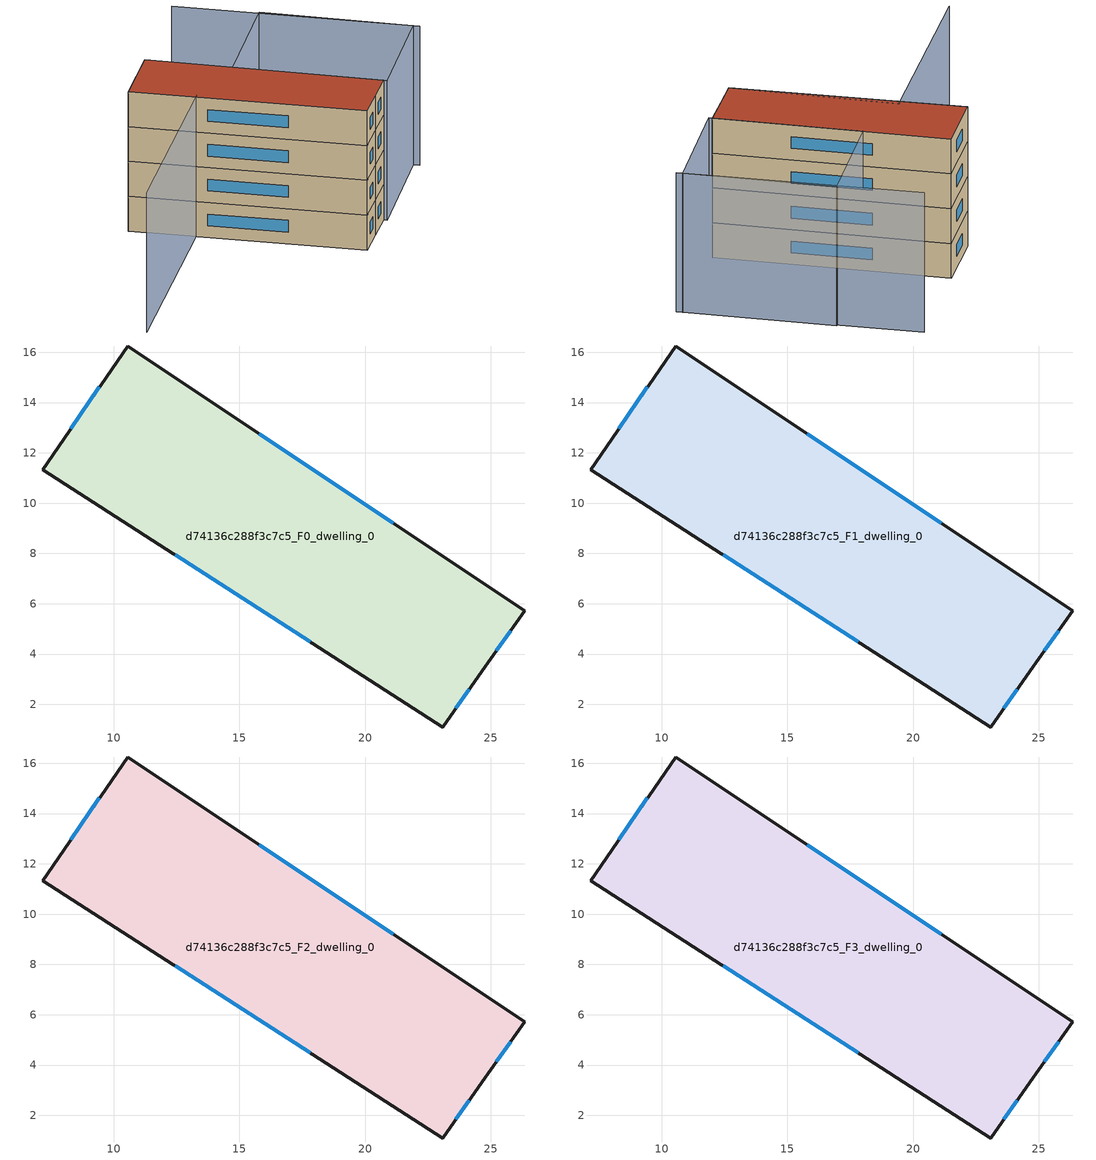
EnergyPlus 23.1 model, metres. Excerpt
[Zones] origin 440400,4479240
d74136c288f3c7c5_F0_dwelling_0
 floor ground (EU_floor_Construction): 26.35,5.71 24.67,3.34 23.09,1.1 7.18,11.34 10.55,16.25 z0
 wall outside (EU_wall_Construction): 26.35,5.71 10.55,16.25 7.18,11.34 23.09,1.1 24.67,3.34 26.35,5.71 z0:3
 window (EU_Window_Construction): 21.11,9.21 15.79,12.76 / 25.22,4.13 25.79,4.93 / 23.61,1.84 24.14,2.6 / 12.45,7.94 17.81,4.49 / 9.43,14.62 8.3,12.97 z0.99:2.01
d74136c288f3c7c5_F1_dwelling_0
 floor to d74136c288f3c7c5_F0_dwelling_0 (EU_floor_Construction): 26.35,5.71 24.67,3.34 23.09,1.1 7.18,11.34 10.55,16.25 z3
 wall outside (EU_wall_Construction): 26.35,5.71 10.55,16.25 7.18,11.34 23.09,1.1 24.67,3.34 26.35,5.71 z3:6
 window (EU_Window_Construction): 21.11,9.21 15.79,12.76 / 25.22,4.13 25.79,4.93 / 23.61,1.84 24.14,2.6 / 12.45,7.94 17.81,4.49 / 9.43,14.62 8.3,12.97 z3.99:5.01
d74136c288f3c7c5_F2_dwelling_0
 floor to d74136c288f3c7c5_F1_dwelling_0 (EU_floor_Construction): 26.35,5.71 24.67,3.34 23.09,1.1 7.18,11.34 10.55,16.25 z6
 wall outside (EU_wall_Construction): 26.35,5.71 10.55,16.25 7.18,11.34 23.09,1.1 24.67,3.34 26.35,5.71 z6:9
 window (EU_Window_Construction): 21.11,9.21 15.79,12.76 / 25.22,4.13 25.79,4.93 / 23.61,1.84 24.14,2.6 / 12.45,7.94 17.81,4.49 / 9.43,14.62 8.3,12.97 z6.99:8.01
d74136c288f3c7c5_F3_dwelling_0
 floor to d74136c288f3c7c5_F2_dwelling_0 (EU_floor_Construction): 26.35,5.71 24.67,3.34 23.09,1.1 7.18,11.34 10.55,16.25 z9
 wall outside (EU_wall_Construction): 26.35,5.71 10.55,16.25 7.18,11.34 23.09,1.1 24.67,3.34 26.35,5.71 z9:12
 window (EU_Window_Construction): 21.11,9.21 15.79,12.76 / 25.22,4.13 25.79,4.93 / 23.61,1.84 24.14,2.6 / 12.45,7.94 17.81,4.49 / 9.43,14.62 8.3,12.97 z9.99:11.01
 roof outside (EU_roof_Construction): 24.67,3.34 26.35,5.71 10.55,16.25 7.18,11.34 23.09,1.1 z12
shading: 1.57,-6.17 11.91,8.81 / 11.91,8.81 23.09,1.1 / 32.66,13.78 16.17,24.46 / 26.58,5.56 16.39,12.36 / 16.39,12.36 22.05,20.85 / 22.05,20.85 32.25,14.05 / 32.25,14.05 26.58,5.56 z0:12
[Building]
EU S2 Campaign: North Axis=0; Terrain=City; Solar Distribution=FullExterior
[Site:Location]
Madrid: Latitude=40.5; Longitude=-3.5; Time Zone=1; Elevation=609
[SizingPeriod:WeatherFileDays]
AnnualSizingPeriod: Begin Month=1; Begin Day of Month=1; End Month=12; End Day of Month=31; Day of Week for Start Day=Monday; Use Weather File Daylight Saving Period=No; Use Weather File Rain and Snow Indicators=No
[MATERIAL]
EU_InternalMass_Material: Roughness=MediumRough; Thickness=0.1; Conductivity=1; Density=1800; Specific Heat=900; Thermal Absorptance=0.9; Solar Absorptance=0.7; Visible Absorptance=0.7
[MATERIAL:NOMASS] Roughness=MediumRough; Thermal Absorptance=0.9; Solar Absorptance=0.7; Visible Absorptance=0.7
Name | Thermal Resistance
EU_wall_NoMass | 0.609216
EU_roof_NoMass | 0.513268
EU_floor_NoMass | 0.568163
[WINDOWMATERIAL:SIMPLEGLAZINGSYSTEM]
EU_Window_SimpleGlazing: UFactor=5.50606; Solar Heat Gain Coefficient=0.85; Visible Transmittance=0.85
[CONSTRUCTION]
EU_wall_Construction: EU_wall_NoMass
EU_roof_Construction: EU_roof_NoMass
EU_floor_Construction: EU_floor_NoMass
EU_Window_Construction: EU_Window_SimpleGlazing
EU_InternalMass_Construction: EU_InternalMass_Material
[ZONE] Type=1; Multiplier=1; Ceiling Height=autocalculate; Floor Area=autocalculate; Part of Total Floor Area=Yes
Name | Volume
d74136c288f3c7c5_F0_dwelling_0 | 329.849
d74136c288f3c7c5_F1_dwelling_0; d74136c288f3c7c5_F2_dwelling_0; d74136c288f3c7c5_F3_dwelling_0 | 329.85
[INTERNALMASS] Construction=EU_InternalMass_Construction; Surface Area=109.95
Name | Zone or ZoneList
d74136c288f3c7c5_F0_dwelling_0_EU_InternalMass | d74136c288f3c7c5_F0_dwelling_0
d74136c288f3c7c5_F1_dwelling_0_EU_InternalMass | d74136c288f3c7c5_F1_dwelling_0
d74136c288f3c7c5_F2_dwelling_0_EU_InternalMass | d74136c288f3c7c5_F2_dwelling_0
d74136c288f3c7c5_F3_dwelling_0_EU_InternalMass | d74136c288f3c7c5_F3_dwelling_0
[OTHEREQUIPMENT] Fuel Type=Electricity; Design Level Calculation Method=Watts/Area; Power per Zone Floor Area=1; Fraction Latent=0; Fraction Radiant=0; Fraction Lost=0; Carbon Dioxide Generation Rate=0; EndUse Subcategory=EU_Step8_InternalGains
Name | Zone or ZoneList or Space or SpaceList | Schedule
EU_Step8_InternalGain_d74136c288f3c7c5_F0_dwelling_0_f000 | d74136c288f3c7c5_F0_dwelling_0 | EU_Step8_GainSchedule_d74136c288f3c7c5_F0_dwelling_0_f000
EU_Step8_InternalGain_d74136c288f3c7c5_F1_dwelling_0_f000 | d74136c288f3c7c5_F1_dwelling_0 | EU_Step8_GainSchedule_d74136c288f3c7c5_F1_dwelling_0_f000
EU_Step8_InternalGain_d74136c288f3c7c5_F2_dwelling_0_f000 | d74136c288f3c7c5_F2_dwelling_0 | EU_Step8_GainSchedule_d74136c288f3c7c5_F2_dwelling_0_f000
EU_Step8_InternalGain_d74136c288f3c7c5_F3_dwelling_0_f000 | d74136c288f3c7c5_F3_dwelling_0 | EU_Step8_GainSchedule_d74136c288f3c7c5_F3_dwelling_0_f000
[ZONEVENTILATION:DESIGNFLOWRATE] Schedule=EU_AlwaysOn; Design Flow Rate Calculation Method=AirChanges/Hour; Air Changes per Hour=0.752966; Ventilation Type=Natural; Fan Pressure Rise=0; Fan Total Efficiency=1; Constant Term Coefficient=1; Temperature Term Coefficient=0; Velocity Term Coefficient=0; Velocity Squared Term Coefficient=0; Minimum Indoor Temperature=-100; Maximum Indoor Temperature=100; Delta Temperature=-100; Minimum Outdoor Temperature=-100; Maximum Outdoor Temperature=100; Maximum Wind Speed=40
Name | Zone or ZoneList or Space or SpaceList
EU_ConstantAir_d74136c288f3c7c5_F0_dwelling_0 | d74136c288f3c7c5_F0_dwelling_0
EU_ConstantAir_d74136c288f3c7c5_F1_dwelling_0 | d74136c288f3c7c5_F1_dwelling_0
EU_ConstantAir_d74136c288f3c7c5_F2_dwelling_0 | d74136c288f3c7c5_F2_dwelling_0
EU_ConstantAir_d74136c288f3c7c5_F3_dwelling_0 | d74136c288f3c7c5_F3_dwelling_0
[HVACTEMPLATE:THERMOSTAT] Constant Heating Setpoint=20; Constant Cooling Setpoint=50
EU_HeatOnly_d74136c288f3c7c5_F0_dwelling_0; EU_HeatOnly_d74136c288f3c7c5_F1_dwelling_0; EU_HeatOnly_d74136c288f3c7c5_F2_dwelling_0; EU_HeatOnly_d74136c288f3c7c5_F3_dwelling_0
[HVACTEMPLATE:ZONE:IDEALLOADSAIRSYSTEM] System Availability Schedule=EU_AlwaysOn; Maximum Heating Supply Air Temperature=50; Minimum Cooling Supply Air Temperature=13; Maximum Heating Supply Air Humidity Ratio=0.0156; Minimum Cooling Supply Air Humidity Ratio=0.0077; Heating Limit=NoLimit; Cooling Limit=NoLimit; Heating Availability Schedule=EU_AlwaysOn; Cooling Availability Schedule=EU_CoolingOff; Dehumidification Control Type=ConstantSensibleHeatRatio; Cooling Sensible Heat Ratio=0.7; Dehumidification Setpoint=60; Humidification Control Type=None; Humidification Setpoint=30; Outdoor Air Method=None; Outdoor Air Flow Rate per Person=0.00944; Outdoor Air Flow Rate per Zone Floor Area=0; Outdoor Air Flow Rate per Zone=0; Demand Controlled Ventilation Type=None; Outdoor Air Economizer Type=NoEconomizer; Heat Recovery Type=None; Sensible Heat Recovery Effectiveness=0.7; Latent Heat Recovery Effectiveness=0.65
Name | Template Thermostat
d74136c288f3c7c5_F0_dwelling_0 | EU_HeatOnly_d74136c288f3c7c5_F0_dwelling_0
d74136c288f3c7c5_F1_dwelling_0 | EU_HeatOnly_d74136c288f3c7c5_F1_dwelling_0
d74136c288f3c7c5_F2_dwelling_0 | EU_HeatOnly_d74136c288f3c7c5_F2_dwelling_0
d74136c288f3c7c5_F3_dwelling_0 | EU_HeatOnly_d74136c288f3c7c5_F3_dwelling_0
[SIZING:ZONE] Zone Cooling Design Supply Air Temperature Input Method=SupplyAirTemperature; Zone Cooling Design Supply Air Temperature=13; Zone Heating Design Supply Air Temperature Input Method=SupplyAirTemperature; Zone Heating Design Supply Air Temperature=50; Zone Cooling Design Supply Air Humidity Ratio=0.008; Zone Heating Design Supply Air Humidity Ratio=0.008; Cooling Design Air Flow Method=DesignDay; Cooling Design Air Flow Rate=0; Cooling Minimum Air Flow per Zone Floor Area=0.000762; Cooling Minimum Air Flow=0; Cooling Minimum Air Flow Fraction=0.2; Heating Design Air Flow Method=DesignDay; Heating Design Air Flow Rate=0; Heating Maximum Air Flow per Zone Floor Area=0.002032; Heating Maximum Air Flow=0.141576; Heating Maximum Air Flow Fraction=0.3; Account for Dedicated Outdoor Air System=No; Dedicated Outdoor Air System Control Strategy=NeutralSupplyAir; Dedicated Outdoor Air Low Setpoint Temperature for Design=autosize; Dedicated Outdoor Air High Setpoint Temperature for Design=autosize; Zone Load Sizing Method=Sensible Load Only No Latent Load; Zone Latent Cooling Design Supply Air Humidity Ratio Input Method=HumidityRatioDifference; Zone Cooling Design Supply Air Humidity Ratio Difference=0.005; Zone Latent Heating Design Supply Air Humidity Ratio Input Method=HumidityRatioDifference; Zone Humidification Design Supply Air Humidity Ratio Difference=0.005
d74136c288f3c7c5_F0_dwelling_0; d74136c288f3c7c5_F1_dwelling_0; d74136c288f3c7c5_F2_dwelling_0; d74136c288f3c7c5_F3_dwelling_0
[SCHEDULE:CONSTANT]
Name | Hourly Value
EU_AlwaysOn | 1
EU_CoolingOff | 0
[SCHEDULE:FILE] Column Number=1; Rows to Skip at Top=0; Number of Hours of Data=8760; Column Separator=Comma; Interpolate to Timestep=No; Minutes per Item=60; Adjust Schedule for Daylight Savings=Yes
Name | File
EU_Step8_GainSchedule_d74136c288f3c7c5_F0_dwelling_0_f000 | ../../schedules/d74136c288f3c7c5/d74136c288f3c7c5_F0_dwelling_0_f000_gain.csv
EU_Step8_GainSchedule_d74136c288f3c7c5_F1_dwelling_0_f000 | ../../schedules/d74136c288f3c7c5/d74136c288f3c7c5_F1_dwelling_0_f000_gain.csv
EU_Step8_GainSchedule_d74136c288f3c7c5_F2_dwelling_0_f000 | ../../schedules/d74136c288f3c7c5/d74136c288f3c7c5_F2_dwelling_0_f000_gain.csv
EU_Step8_GainSchedule_d74136c288f3c7c5_F3_dwelling_0_f000 | ../../schedules/d74136c288f3c7c5/d74136c288f3c7c5_F3_dwelling_0_f000_gain.csv
